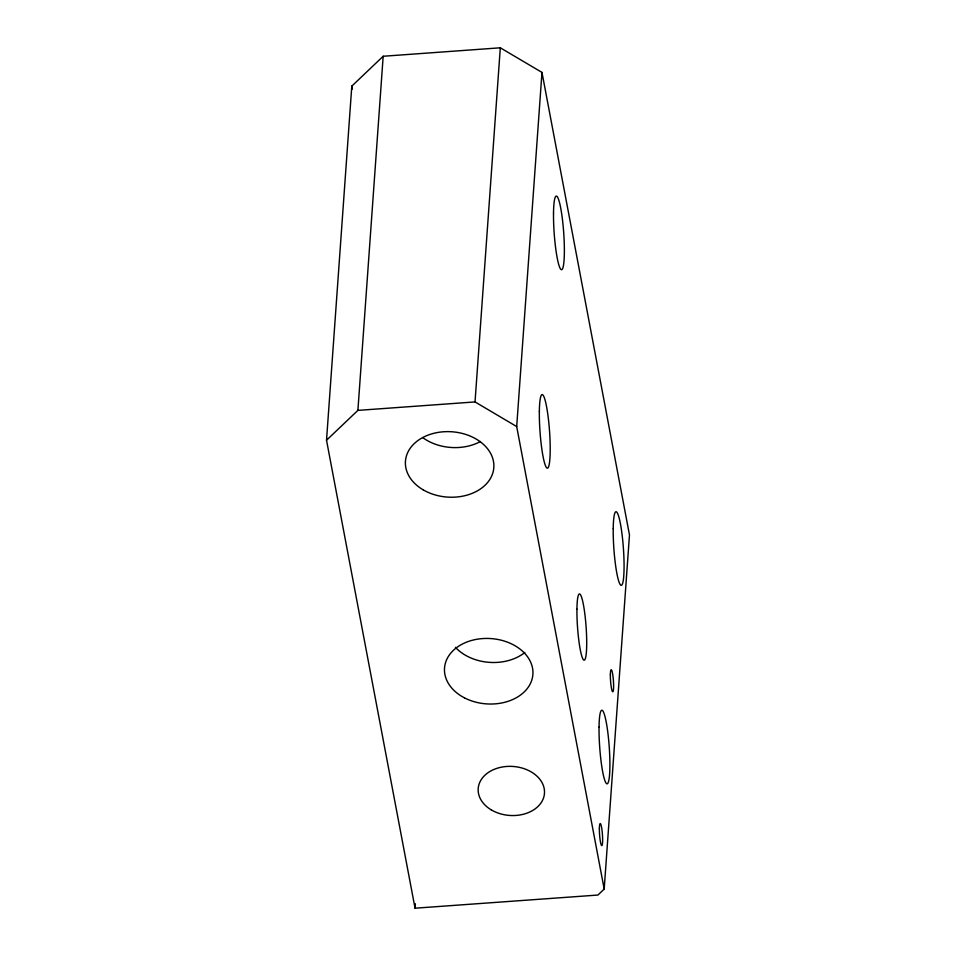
<?xml version="1.0" encoding="UTF-8"?>
<svg xmlns="http://www.w3.org/2000/svg" width="956" height="956" viewBox="0 0 956 956"><rect width="100%" height="100%" fill="white"/><g stroke="black" fill="none" stroke-linecap="round" stroke-linejoin="round"><path stroke-width="1.43" d="M326.522 440.238L351.808 86.112L383.177 56.261L500.311 47.8L541.98 72.417L629.478 534.942L604.192 889.068L597.918 895.043L415.047 908.2L326.522 440.238L357.891 410.387L475.024 401.926L516.694 426.555L604.192 889.068M357.891 410.387L383.177 56.261M415.047 908.2L415.37 903.731M475.024 401.926L500.311 47.8M516.694 426.555L541.98 72.417M351.808 86.112L352.358 89.039M524.82 652.482A44.299 32.731 4.1 0 1 455.426 647.332M480.426 441.505A44.299 32.731 4.1 0 1 422.767 437.633M491.36 809.935A33.221 24.557 4.1 0 0 544.275 794.998A33.221 24.557 4.1 0 0 498.351 767.907A33.221 24.557 4.1 0 0 491.36 809.935M464.461 697.856A44.299 32.731 4.1 0 0 532.886 674.506A44.299 32.731 4.1 0 0 468.787 641.321A44.299 32.731 4.1 0 0 464.461 697.856M576.934 609.175A33.221 4.29 85.9 0 0 583.961 660.154A33.221 4.29 85.9 0 0 584.558 611.816A33.221 4.29 85.9 0 0 576.934 609.175M610.358 674.793A11.078 1.434 85.9 0 0 612.7 691.785A11.078 1.434 85.9 0 0 612.904 675.665A11.078 1.434 85.9 0 0 610.358 674.793M599.376 828.613A11.078 1.434 85.9 0 0 601.718 845.606A11.078 1.434 85.9 0 0 601.922 829.497A11.078 1.434 85.9 0 0 599.376 828.613M613.214 528.656A36.914 4.768 85.9 0 0 621.03 585.311A36.914 4.768 85.9 0 0 621.687 531.596A36.914 4.768 85.9 0 0 613.214 528.656M599.042 727.146A36.914 4.768 85.9 0 0 606.857 783.789A36.914 4.768 85.9 0 0 607.514 730.085A36.914 4.768 85.9 0 0 599.042 727.146M539.351 411.51A36.914 4.768 85.9 0 0 547.167 468.153A36.914 4.768 85.9 0 0 547.824 414.45A36.914 4.768 85.9 0 0 539.351 411.51M553.512 213.021A36.914 4.768 85.9 0 0 561.327 269.676A36.914 4.768 85.9 0 0 561.985 215.96A36.914 4.768 85.9 0 0 553.512 213.021M423.018 489.747A44.299 32.731 4.1 0 0 493.559 469.826A44.299 32.731 4.1 0 0 432.339 433.701A44.299 32.731 4.1 0 0 423.018 489.747"/></g></svg>
